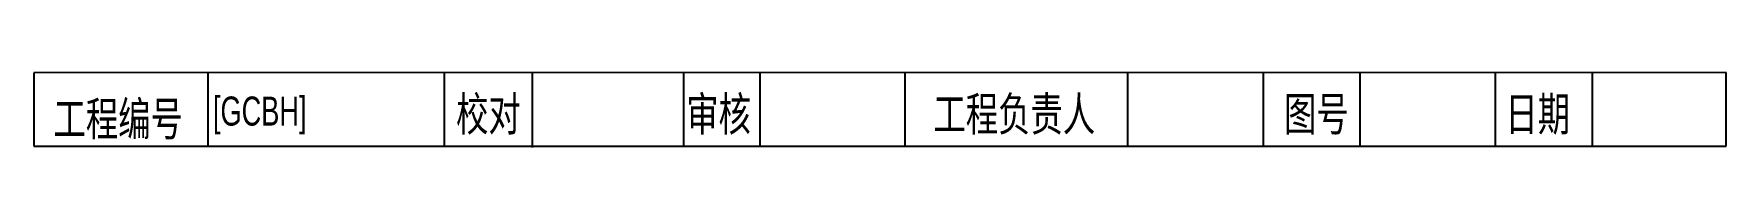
# Model space of a CAD drawing. Extents: x -175 to 0, y 0 to 8.
import ezdxf

# ---------------------------------------------------------------- set-up
doc = ezdxf.new("R2010")
doc.units = 0
doc.header["$MEASUREMENT"] = 0
doc.layers.get('0').update_dxf_attribs({"linetype": 'CONTINUOUS'})
doc.layers.add('ZZT_TK', color=7, linetype='CONTINUOUS')
doc.styles.add('LZ_FONTS_FS', font='hxm.ttf', dxfattribs={"width": 0.7})

msp = doc.modelspace()

# ---------------------------------------------------------------- linework, layer by layer
for p, q in [((0, 7.63), (-174.82, 7.6)), ((-84.81, 0), (-84.81, 7.6)), ((-61.81, 0), (-61.81, 7.6)), ((-47.81, 0), (-47.81, 7.6)), ((-37.81, 0), (-37.81, 7.6)), ((-23.81, 0), (-23.81, 7.6)), ((-13.81, 0), (-13.81, 7.6))]:
    msp.add_line(p, q)
at = {"layer": 'ZZT_TK'}
for p, q in [((-174.82, 7.6), (-174.82, 0)), ((-156.86, 7.63), (-156.86, 0)), ((-132.42, 7.59), (-132.42, -0.09)), ((-123.33, 7.59), (-123.33, -0.14)), ((-107.72, 7.59), (-107.72, 0)), ((-99.81, 7.64), (-99.81, 0)), ((0, 0), (0, 7.63)), ((-174.82, 0), (0, 0))]:
    msp.add_line(p, q, dxfattribs=at)

# ---------------------------------------------------------------- texts
at = {"color": 7, "style": 'LZ_FONTS_FS', "width": 0.7}
for s, p in [('校对', (-131.2, 1.59)), ('审核', (-107.43, 1.59)), ('工程负责人', (-81.89, 1.59)), ('图号', (-45.67, 1.59)), ('日期', (-22.8, 1.59)), ('工程编号', (-172.79, 1.09))]:
    msp.add_text(s, height=3.5, dxfattribs=at).set_placement(p)
at = {"layer": 'ZZT_TK', "style": 'LZ_FONTS_FS', "width": 0.7}
msp.add_text('[GCBH]', height=3, dxfattribs=at).set_placement((-156.32, 2.14))

doc.saveas('drawing.dxf')
